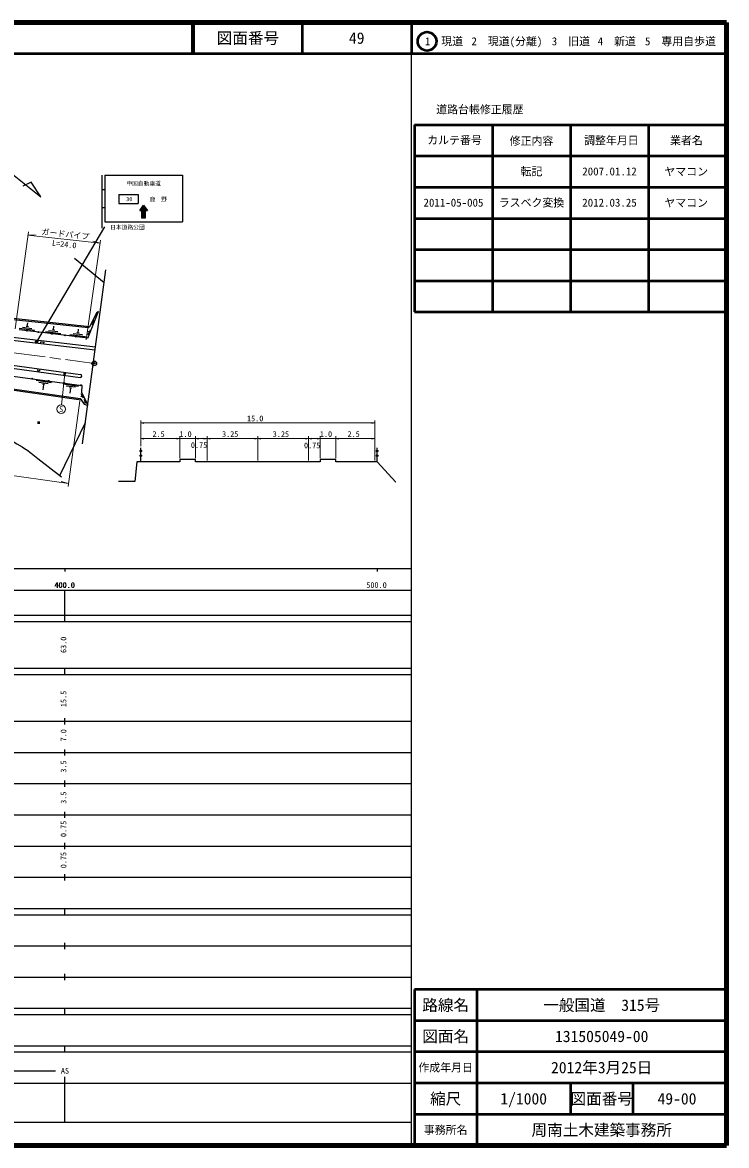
# Model space of a CAD drawing. Units: millimetres at full size, sheet at 1:1000, with parts at other scales. Extents: x 40000 to 680000, y 20000 to 380000.
# Drawn here: x 454389 to 680000, y 20000 to 380000 of the extents above; entities that cross this region are included whole.
import ezdxf
from ezdxf.enums import TextEntityAlignment as Align

# ---------------------------------------------------------------- set-up
doc = ezdxf.new("R2010")
doc.units = ezdxf.units.MM
doc.header["$LTSCALE"] = 1000
doc.header["$PDMODE"] = 32
doc.header["$PDSIZE"] = 500
doc.linetypes.add('CHAIN', pattern=[18.5, 12, -1.5, 3.5, -1.5])
for name, color, linetype, lineweight in [('M-BGD', 7, 'Continuous', 25), ('M-BGD-HTXT', 7, 'Continuous', 13), ('M-BMK', 2, 'CHAIN', 13), ('M-BMK-OTRS', 5, 'Continuous', 25), ('M-BMK-SRVR', 3, 'Continuous', 25), ('M-STR-HTXT', 7, 'Continuous', 13), ('M-STR-STRC', 7, 'Continuous', 25), ('M-TTL', 2, 'Continuous', 140), ('M-TTL-BAND', 7, 'Continuous', 25), ('M-TTL-FRAM', 2, 'Continuous', 50), ('M-TTL-LINE', 7, 'Continuous', 50)]:
    doc.layers.add(name, color=color, linetype=linetype, lineweight=lineweight)
doc.layers.add('M-OTRS', color=6, linetype='Continuous')
doc.layers.add('M-TTL-TXT', color=7, linetype='Continuous')
doc.styles.add('ＭＳ ゴシック', font='')
doc.styles.get('ＭＳ ゴシック').set_extended_font_data('MS Gothic')

# ---------------------------------------------------------------- blocks, each defined once
blk = doc.blocks.new('open_arrow')
at = {"color": 0, "linetype": 'Continuous', "lineweight": -2}
blk.add_lwpolyline([(7.5, 1.25), (0, 0), (7.5, -1.25)], dxfattribs=at)

msp = doc.modelspace()

# ---------------------------------------------------------------- hatches: boundary and pattern name
at = {"layer": 'M-STR-STRC'}
for points in [[(494425, 319720), (493209, 321456), (491994, 319720)], [(493730, 319720), (492689, 319720), (492689, 317236), (493730, 317236)], [(458616, 277460, -1), (459291, 277889, -0.41421), (459168, 277337, -0.41421)], [(468152, 267440, -1), (467713, 267201, -0.41421), (467813, 267540, -0.41421)]]:
    msp.add_hatch(color=256, dxfattribs=at).paths.add_polyline_path(points)

# ---------------------------------------------------------------- linework, layer by layer
at = {"layer": 'M-BGD'}
for p, q in [((471027, 304446), (480601, 296648)), ((476792, 283045), (477438, 284671)), ((453348, 281972), (458310, 281356)), ((454396, 282295), (457373, 281926)), ((455592, 282600), (456287, 282514)), ((455940, 282557), (456078, 283674)), ((461733, 280934), (466696, 280327)), ((462780, 281259), (465758, 280895)), ((463976, 281566), (464671, 281481)), ((464323, 281524), (464460, 282640)), ((472204, 280559), (472341, 281676)), ((475817, 280696), (475295, 280904)), ((475494, 279883), (476140, 281509)), ((477115, 283858), (476806, 283981)), ((450186, 278262), (477699, 275014)), ((450304, 279255), (477832, 276005)), ((469613, 279970), (474576, 279362)), ((470660, 280295), (473638, 279930)), ((471857, 280602), (472551, 280517)), ((414761, 274082), (472881, 266200)), ((414895, 275073), (473015, 267191)), ((413951, 267446), (473214, 259005)), ((463700, 264522), (458744, 265184)), ((462650, 264208), (459676, 264605)), ((461450, 263914), (460756, 264007)), ((461103, 263961), (460880, 262288)), ((472394, 263361), (467438, 264023)), ((471343, 263048), (468369, 263445)), ((470143, 262754), (469450, 262846)), ((469796, 262800), (469573, 261127)), ((473597, 260275), (473096, 260017)), ((473957, 259575), (473236, 260975)), ((474510, 258406), (474103, 258197)), ((474870, 257706), (474149, 259107)), ((459294, 252129), (459294, 251346)), ((459760, 252129), (459760, 251346)), ((466395, 234745), (474581, 251781)), ((492304, 239129), (492304, 243629)), ((568054, 239129), (568054, 243629))]:
    msp.add_line(p, q, dxfattribs=at)
for points in [[(475865, 282445), (445420, 285733), (442463, 287237), (424877, 289578)], [(475338, 278816), (478732, 287357), (478114, 286787), (475865, 282445), (475410, 282092), (445305, 285344), (442342, 286850), (424877, 289175)], [(475338, 278816), (461546, 280503), (453367, 281519)], [(460188, 277081), (460246, 277644), (461238, 277506), (461174, 276965)], [(415758, 264025), (413536, 268231), (414012, 271611), (473401, 263681), (473274, 261423), (475337, 257413)], [(413691, 267937), (472850, 259511), (474166, 257680), (475311, 257218)], [(459277, 269054), (459207, 268465), (459991, 268342), (460073, 268946)], [(441643, 252955), (445660, 250175), (446926, 249281), (448249, 248211), (449731, 247021), (450706, 246235), (451420, 245685), (452593, 244942), (454311, 243925), (455410, 243269), (455786, 243004), (457170, 241908), (459351, 240207), (466934, 234327)], [(574054, 232629), (568054, 239129), (554804, 239129), (554804, 239879), (549804, 239879), (549804, 239129), (509804, 239129), (509804, 239879), (504804, 239879), (504804, 239129), (491054, 239129), (490404, 232879), (485154, 232879)]]:
    msp.add_lwpolyline(points, dxfattribs=at)
for centre, radius in [((455751, 281223), 150), ((459500, 280758), 150), ((463838, 280223), 150), ((468007, 279713), 150), ((471482, 279288), 150), ((457520, 265801), 150), ((462743, 265104), 150), ((467715, 264440), 150), ((473173, 263711), 150), ((492304, 242629), 250), ((492304, 241129), 250), ((568054, 242629), 250), ((568054, 241129), 250)]:
    msp.add_circle(centre, radius, dxfattribs=at)
msp.add_arc((472948, 266695), 500, 262.27645, 82.27645, dxfattribs=at)
at = {"layer": 'M-BGD-HTXT'}
msp.add_line((467933, 267320), (466924, 257393), dxfattribs=at)
msp.add_circle((466788, 256050), 1350, dxfattribs=at)
at = {"layer": 'M-BMK'}
msp.add_lwpolyline([(376456, 284050), (477415, 270701)], dxfattribs=at)
at = {"layer": 'M-BMK-OTRS'}
msp.add_line((473667, 244966), (481146, 300706), dxfattribs=at)
at = {"layer": 'M-BMK-SRVR'}
for p, q in [((434474, 344712), (460246, 324053)), ((457184, 328822), (454456, 327571)), ((460246, 324053), (457184, 328822))]:
    msp.add_line(p, q, dxfattribs=at)
msp.add_circle((477415, 270701), 750, dxfattribs=at)
at = {"layer": 'M-OTRS'}
msp.add_point((477415, 270701), dxfattribs=at)
at = {"layer": 'M-STR-HTXT'}
for p, q in [((452032, 281827), (456282, 312885)), ((456133, 311795), (458587, 311873)), ((456133, 311795), (479274, 309287)), ((474792, 278296), (479407, 310200)), ((479274, 309287), (476894, 309888)), ((469053, 231229), (472760, 258713)), ((492304, 244129), (492304, 252379)), ((567304, 239629), (567304, 252379)), ((492304, 251629), (567304, 251629)), ((492304, 246629), (504804, 246629)), ((511804, 246629), (502804, 246629)), ((504804, 240379), (504804, 247379)), ((509804, 240379), (509804, 247379)), ((509804, 246629), (513554, 246629)), ((513554, 239629), (513554, 247379)), ((513554, 246629), (529804, 246629)), ((529804, 239629), (529804, 247379)), ((529804, 246629), (546054, 246629)), ((546054, 239629), (546054, 247379)), ((546054, 246629), (549804, 246629)), ((547804, 246629), (556804, 246629)), ((549804, 240379), (549804, 247379)), ((554804, 240379), (554804, 247379)), ((554804, 246629), (567304, 246629)), ((409075, 240641), (469186, 232220)), ((469186, 232220), (466826, 232895))]:
    msp.add_line(p, q, dxfattribs=at)
at = {"layer": 'M-STR-STRC'}
for p, q in [((479793, 331068), (479793, 314068)), ((480793, 331068), (480793, 316068)), ((480793, 331068), (505626, 331068)), ((505626, 331068), (505626, 316068)), ((479793, 326443), (480793, 326443)), ((485275, 324817), (491475, 324817)), ((485275, 324817), (485275, 322017)), ((491475, 324817), (491475, 322017)), ((479793, 320693), (480793, 320693)), ((485275, 322017), (491475, 322017)), ((491994, 319720), (493209, 321456)), ((493209, 321456), (494425, 319720)), ((491994, 319720), (494425, 319720)), ((492689, 317236), (492689, 319720)), ((493730, 317236), (492689, 317236)), ((493730, 319720), (493730, 317236)), ((458954, 277675), (480797, 314436)), ((480793, 316068), (505626, 316068))]:
    msp.add_line(p, q, dxfattribs=at)
for centre, radius in [((458954, 277675), 400), ((467933, 267320), 250)]:
    msp.add_circle(centre, radius, dxfattribs=at)
at = {"layer": 'M-TTL'}
for p, q in [((680000, 380000), (40000, 380000)), ((680000, 20000), (680000, 380000)), ((40000, 20000), (680000, 20000))]:
    msp.add_line(p, q, dxfattribs=at)
at = {"layer": 'M-TTL-BAND'}
for p, q in [((579000, 20000), (579000, 370000)), ((40000, 205000), (579000, 205000)), ((468000, 205000), (468000, 204000)), ((568000, 205000), (568000, 204000)), ((68000, 198000), (579000, 198000)), ((468000, 188000), (468000, 198000)), ((40000, 190000), (579000, 190000)), ((40000, 188000), (579000, 188000)), ((40000, 173000), (579000, 173000)), ((468000, 171000), (468000, 173000)), ((40000, 171000), (579000, 171000)), ((40000, 156000), (579000, 156000)), ((468000, 155000), (468000, 157000)), ((46000, 146000), (579000, 146000)), ((468000, 145000), (468000, 147000)), ((468000, 135000), (468000, 137000)), ((52000, 136000), (579000, 136000)), ((46000, 126000), (579000, 126000)), ((468000, 125000), (468000, 127000)), ((52000, 116000), (579000, 116000)), ((468000, 115000), (468000, 117000)), ((46000, 106000), (579000, 106000)), ((468000, 105000), (468000, 107000)), ((40000, 96000), (579000, 96000)), ((40000, 94000), (579000, 94000)), ((468000, 94000), (468000, 96000)), ((49000, 84000), (579000, 84000)), ((468000, 83000), (468000, 85000)), ((40000, 74000), (579000, 74000)), ((468000, 73000), (468000, 75000)), ((40000, 64000), (579000, 64000)), ((40000, 62000), (579000, 62000)), ((468000, 62000), (468000, 64000)), ((40000, 52000), (579000, 52000)), ((468000, 50000), (468000, 52000)), ((40000, 50000), (579000, 50000)), ((71000, 44000), (465000, 44000)), ((40000, 40000), (579000, 40000)), ((468000, 27500), (468000, 42000)), ((68000, 27500), (579000, 27500))]:
    msp.add_line(p, q, dxfattribs=at)
at = {"layer": 'M-TTL-FRAM'}
for p, q in [((580000, 347197), (580000, 287197)), ((580000, 347197), (680000, 347197)), ((580000, 287197), (680000, 287197)), ((680000, 70000), (580000, 70000)), ((580000, 70000), (580000, 20000))]:
    msp.add_line(p, q, dxfattribs=at)
at = {"layer": 'M-TTL-LINE'}
for p, q in [((508747, 380000), (508747, 370000)), ((509247, 380000), (509247, 370000)), ((543997, 380000), (543997, 370000)), ((579000, 380000), (579000, 370000)), ((40000, 370000), (680000, 370000)), ((605000, 347197), (605000, 287197)), ((630000, 347197), (630000, 287197)), ((655000, 347197), (655000, 287197)), ((580000, 337197), (680000, 337197)), ((580000, 327197), (680000, 327197)), ((580000, 317197), (680000, 317197)), ((580000, 307197), (680000, 307197)), ((580000, 297197), (680000, 297197)), ((600000, 70000), (600000, 20000)), ((680000, 60000), (580000, 60000)), ((680000, 50000), (580000, 50000)), ((680000, 40000), (580000, 40000)), ((630000, 40000), (630000, 30000)), ((650000, 40000), (650000, 30000)), ((680000, 30000), (580000, 30000))]:
    msp.add_line(p, q, dxfattribs=at)
msp.add_circle((584031, 373958), 3000, dxfattribs=at)

# ---------------------------------------------------------------- block references
at = {"layer": 'M-STR-HTXT', "xscale": 133, "yscale": 133}
for p in [(492304, 251629), (492304, 246629), (509804, 246629), (509804, 246629), (513554, 246629), (529804, 246629), (546054, 246629), (554804, 246629), (554804, 246629)]:
    msp.add_blockref('open_arrow', p, dxfattribs=at)
at = {"layer": 'M-STR-HTXT', "xscale": 133, "yscale": 133, "rotation": 180}
for p in [(567304, 251629), (504804, 246629), (504804, 246629), (513554, 246629), (529804, 246629), (546054, 246629), (549804, 246629), (549804, 246629), (567304, 246629)]:
    msp.add_blockref('open_arrow', p, dxfattribs=at)

# ---------------------------------------------------------------- texts
at = {"layer": 'M-BGD-HTXT', "style": 'ＭＳ ゴシック'}
msp.add_text('S', height=1833, dxfattribs=at).set_placement((466788, 256050), align=Align.MIDDLE_CENTER)
at = {"layer": 'M-STR-HTXT', "style": 'ＭＳ ゴシック'}
for s, p in [('ガードパイプ', (467975, 310687)), ('L=24.0', (467625, 307457))]:
    msp.add_text(s, height=1833, rotation=353.813, dxfattribs=at).set_placement(p, align=Align.BOTTOM_CENTER)
for s, p in [('15.0', (528959, 253067)), ('2.5', (498012, 248067)), ('1.0', (506647, 248067)), ('3.25', (520955, 248067)), ('3.25', (537205, 248067)), ('1.0', (551647, 248067)), ('2.5', (560512, 248067)), ('0.75', (510974, 244519)), ('0.75', (547224, 244425))]:
    msp.add_text(s, height=1833, dxfattribs=at).set_placement(p, align=Align.MIDDLE_CENTER)
at = {"layer": 'M-STR-STRC', "style": 'ＭＳ ゴシック'}
for s, p in [('中国自動車道', (493209, 327324)), ('日本道路公団', (487996, 313297))]:
    msp.add_text(s, height=1320, dxfattribs=at).set_placement(p, align=Align.BOTTOM_CENTER)
for s, p in [('30', (487575, 322327)), ('鹿\u3000野', (495123, 322264))]:
    msp.add_text(s, height=1320, dxfattribs=at).set_placement(p, align=Align.BOTTOM_LEFT)
at = {"layer": 'M-TTL-BAND', "style": 'ＭＳ ゴシック'}
for s, p in [('400.0', (467844, 198195)), ('400.0', (468000, 198195)), ('500.0', (567844, 198195)), ('AS', (468000, 42500))]:
    msp.add_text(s, height=1833, dxfattribs=at).set_placement(p, align=Align.BOTTOM_CENTER)
for s, p in [('63.0', (469000, 180500)), ('15.5', (469000, 163174)), ('7.0', (469000, 151500)), ('3.5', (469000, 141500)), ('3.5', (469000, 131500)), ('0.75', (469000, 121500)), ('0.75', (469000, 111500))]:
    msp.add_text(s, height=1833, rotation=90, dxfattribs=at).set_placement(p, align=Align.BOTTOM_CENTER)
at = {"layer": 'M-TTL-TXT', "style": 'ＭＳ ゴシック'}
for s, height, p in [('図面番号', 3666, (526622, 375000)), ('49', 3666, (561497, 375000)), ('1\u3000現道', 2566, (589448, 373958)), ('2\u3000現道(分離)', 2566, (609619, 373958)), ('3\u3000旧道', 2566, (630121, 373958)), ('4\u3000新道', 2566, (644824, 373958)), ('5\u3000専用自歩道', 2566, (665228, 373958)), ('道路台帳修正履歴', 2566, (600968, 352113)), ('カルテ番号', 2566, (592839, 342277)), ('修正内容', 2566, (617509, 342023)), ('調整年月日', 2566, (643089, 342197)), ('業者名', 2566, (667134, 342197)), ('転記', 2566, (617500, 332245)), ('2007.01.12', 2566, (642500, 332245)), ('ヤマコン', 2566, (667077, 332189)), ('2011-05-005', 2566, (592500, 322245)), ('ラスベク変換', 2566, (617500, 322245)), ('2012.03.25', 2566, (642500, 322245)), ('ヤマコン', 2566, (667077, 322189)), ('路線名', 3666, (590000, 65000)), ('路線名', 3666, (590000, 65000)), ('一般国道\u3000315号', 3666, (640000, 65000)), ('図面名', 3666, (590000, 55000)), ('図面名', 3666, (590000, 55000)), ('131505049-00', 3666, (640000, 55000)), ('2012年3月25日', 3666, (640000, 45000)), ('作成年月日', 2566, (590000, 45000)), ('作成年月日', 2566, (590000, 45000)), ('縮尺', 3666, (590000, 35000)), ('縮尺', 3666, (590000, 35000)), ('1/1000', 3666, (615000, 35000)), ('図面番号', 3666, (640000, 35000)), ('図面番号', 3666, (640000, 35000)), ('49-00', 3666, (664125, 35000)), ('事務所名', 2566, (590000, 25000)), ('事務所名', 2566, (590000, 25000)), ('周南土木建築事務所', 3666, (640000, 25000))]:
    msp.add_text(s, height=height, dxfattribs=at).set_placement(p, align=Align.MIDDLE_CENTER)

doc.saveas('drawing.dxf')
